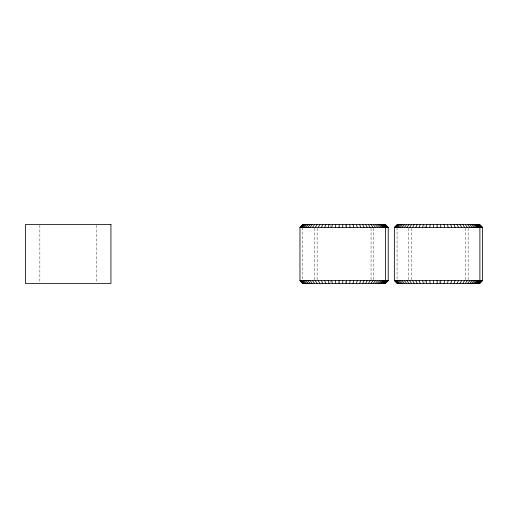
<?xml version="1.0" encoding="UTF-8"?>
<svg xmlns="http://www.w3.org/2000/svg" width="508" height="508" viewBox="0 0 508 508"><rect width="100%" height="100%" fill="white"/><g stroke="black" fill="none" stroke-linecap="round" stroke-linejoin="round"><path stroke-width="0.38" stroke-dasharray="2.54 1.91" d="M330.257 282.315L330.943 281.14M424.65 282.315L425.329 281.14M424.65 225.685L425.329 226.86M330.257 225.685L330.943 226.86M338.271 282.023L338.525 283.496M468.147 228.244L468.147 280.549M465.442 228.244L465.442 280.549M439.833 281.286L439.833 283.496M411.512 228.244L411.512 279.756M408.813 228.244L408.813 279.756M397.059 227.451L397.059 279.756M373.755 228.244L373.755 280.549M371.056 228.244L371.056 280.549M345.44 225.241L345.44 226.714M345.44 281.286L345.44 282.759M317.125 228.244L317.125 280.549M314.42 228.244L314.42 279.756M302.673 227.451L302.673 279.756M96.488 225.292L96.488 282.708M39.853 225.292L39.853 283.496"/><path stroke-width="0.76" d="M339.007 227.451L339.268 224.504M346.208 283.496L346.462 280.549M433.4 227.451L433.654 224.504M440.595 283.496L440.855 280.549M335.312 227.451L335.826 224.504M349.65 283.496L350.164 280.549M429.698 227.451L430.213 224.504M444.043 283.496L444.557 280.549M331.667 227.451L332.429 224.504M353.041 283.496L353.809 280.549M426.06 227.451L426.822 224.504M447.434 283.496L448.196 280.549M328.111 227.451L329.12 224.504M356.356 283.496L357.365 280.549M422.497 227.451L423.507 224.504M450.748 283.496L451.758 280.549M324.663 227.451L325.907 224.504M359.562 283.496L360.813 280.549M419.049 227.451L420.3 224.504M453.955 283.496L455.2 280.549M321.354 227.451L322.828 224.504M362.649 283.496L364.122 280.549M415.741 227.451L417.22 224.504M457.035 283.496L458.514 280.549M318.205 227.451L319.9 224.504M365.576 283.496L367.271 280.549M412.598 227.451L414.287 224.504M459.969 283.496L461.658 280.549M315.246 227.451L317.144 224.504M368.332 283.496L370.23 280.549M409.632 227.451L411.531 224.504M462.725 283.496L464.617 280.549M312.496 227.451L314.579 224.504M406.883 227.451L408.972 224.504M370.891 283.496L372.98 280.549M465.284 283.496L467.373 280.549M309.975 227.451L312.236 224.504M404.362 227.451L406.622 224.504M373.24 283.496L375.501 280.549M467.627 283.496L469.894 280.549M307.702 227.451L310.121 224.504M402.095 227.451L404.508 224.504M375.355 283.496L377.774 280.549M469.741 283.496L472.161 280.549M305.695 227.451L308.254 224.504M400.088 227.451L402.641 224.504M377.222 283.496L379.774 280.549M471.608 283.496L474.167 280.549M303.974 227.451L306.648 224.504M398.361 227.451L401.041 224.504M378.822 283.496L381.502 280.549M473.215 283.496L475.888 280.549M302.546 227.451L305.321 224.504M396.939 227.451L399.713 224.504M380.155 283.496L382.93 280.549M382.854 283.496L385.629 280.549L388.207 280.549L388.207 227.451L385.261 224.504L302.92 224.504L299.968 227.451L299.968 280.549L302.92 283.496L385.261 283.496L388.207 280.549M474.542 283.496L477.317 280.549M477.247 283.496L480.022 280.549L482.6 280.549L482.6 227.451L479.647 224.504L397.307 224.504L394.354 227.451L394.354 280.549L397.307 283.496L479.647 283.496L482.6 280.549M301.422 227.451L304.279 224.504M395.815 227.451L398.666 224.504M381.197 283.496L384.048 280.549M383.902 283.496L386.753 280.549M475.59 283.496L478.441 280.549M478.288 283.496L481.14 280.549M300.615 227.451L303.524 224.504M395.008 227.451L397.916 224.504M381.952 283.496L384.861 280.549M384.651 283.496L387.56 280.549M476.339 283.496L479.247 280.549M479.044 283.496L481.952 280.549M300.133 227.451L303.073 224.504M394.519 227.451L397.459 224.504M382.403 283.496L385.343 280.549M385.108 283.496L388.049 280.549M476.796 283.496L479.736 280.549M479.495 283.496L482.435 280.549M382.556 283.496L385.509 280.549L385.509 227.451L382.556 224.504M476.942 283.496L479.895 280.549L479.895 227.451L476.942 224.504M299.968 227.451L385.509 227.451M388.207 227.451L385.629 227.451L382.854 224.504M394.354 227.451L479.895 227.451M482.6 227.451L480.022 227.451L477.247 224.504M299.968 280.549L385.509 280.549M394.354 280.549L479.895 280.549M479.495 224.504L482.435 227.451M476.796 224.504L479.736 227.451M385.108 224.504L388.049 227.451M382.403 224.504L385.343 227.451M394.519 280.549L397.459 283.496M300.133 280.549L303.073 283.496M479.044 224.504L481.952 227.451M476.339 224.504L479.247 227.451M384.651 224.504L387.56 227.451M381.952 224.504L384.861 227.451M395.008 280.549L397.916 283.496M300.615 280.549L303.524 283.496M478.288 224.504L481.14 227.451M475.59 224.504L478.441 227.451M383.902 224.504L386.753 227.451M381.197 224.504L384.048 227.451M395.815 280.549L398.666 283.496M301.422 280.549L304.279 283.496M474.542 224.504L477.317 227.451M380.155 224.504L382.93 227.451M396.939 280.549L399.713 283.496M302.546 280.549L305.321 283.496M473.215 224.504L475.888 227.451M378.822 224.504L381.502 227.451M398.361 280.549L401.041 283.496M303.974 280.549L306.648 283.496M471.608 224.504L474.167 227.451M377.222 224.504L379.774 227.451M400.088 280.549L402.641 283.496M305.695 280.549L308.254 283.496M469.741 224.504L472.161 227.451M375.355 224.504L377.774 227.451M402.095 280.549L404.508 283.496M307.702 280.549L310.121 283.496M467.627 224.504L469.894 227.451M373.24 224.504L375.501 227.451M404.362 280.549L406.622 283.496M309.975 280.549L312.236 283.496M465.284 224.504L467.373 227.451M370.891 224.504L372.98 227.451M406.883 280.549L408.972 283.496M312.496 280.549L314.579 283.496M462.725 224.504L464.617 227.451M409.632 280.549L411.531 283.496M368.332 224.504L370.23 227.451M315.246 280.549L317.144 283.496M459.969 224.504L461.658 227.451M412.598 280.549L414.287 283.496M365.576 224.504L367.271 227.451M318.205 280.549L319.9 283.496M457.035 224.504L458.514 227.451M415.741 280.549L417.22 283.496M362.649 224.504L364.122 227.451M321.354 280.549L322.828 283.496M453.955 224.504L455.2 227.451M419.049 280.549L420.3 283.496M359.562 224.504L360.813 227.451M324.663 280.549L325.907 283.496M450.748 224.504L451.758 227.451M422.497 280.549L423.507 283.496M356.356 224.504L357.365 227.451M328.111 280.549L329.12 283.496M447.434 224.504L448.196 227.451M426.06 280.549L426.822 283.496M353.041 224.504L353.809 227.451M331.667 280.549L332.429 283.496M444.043 224.504L444.557 227.451M429.698 280.549L430.213 283.496M349.65 224.504L350.164 227.451M335.312 280.549L335.826 283.496M440.595 224.504L440.855 227.451M433.4 280.549L433.654 283.496M346.208 224.504L346.462 227.451M339.007 280.549L339.268 283.496M437.128 224.504L437.128 227.451M437.128 280.549L437.128 283.496M342.735 224.504L342.735 227.451M342.735 280.549L342.735 283.496M110.941 224.504L25.4 224.504L25.4 283.496L110.941 283.496L110.941 224.504"/></g></svg>
